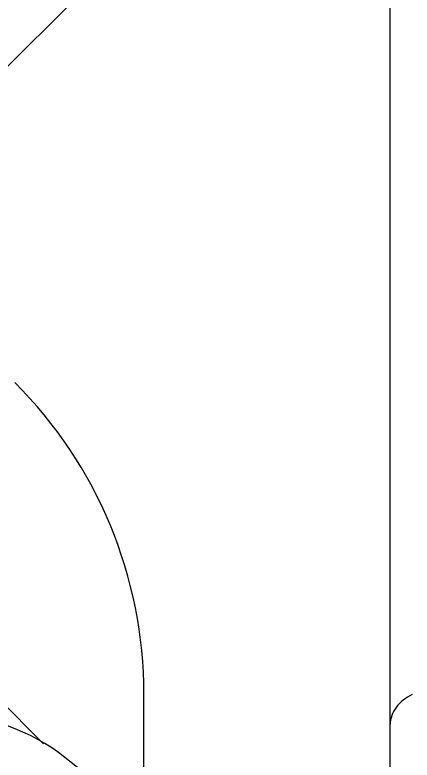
# Model space of a CAD drawing. Header units: inches. Extents: x -1293886 to -986005, y -15154 to 203628.
# Drawn here: x -1241679.4 to -1241587.3, y 86634.6 to 86807.4 of the extents above; entities that cross this region are included whole.
import ezdxf

# ---------------------------------------------------------------- set-up
doc = ezdxf.new("R2010")
doc.units = ezdxf.units.IN
doc.header["$LTSCALE"] = 100
doc.header["$MEASUREMENT"] = 0
doc.layers.add('W_DIM', color=4, linetype='Continuous')

# ---------------------------------------------------------------- blocks, each defined once
blk = doc.blocks.new('1111')
at = {"layer": 'W_DIM', "color": 7}
for p, q in [((-2281077.99, 1711095.34), (-2281077.99, 1712238.08)), ((-2281150.8, 1711312.22), (-2281168.87, 1711294.15)), ((-2281158.41, 1711139.1), (-2281302.62, 1711283.3)), ((-2281135.12, 1711107.82), (-2281135.13, 1711150.6))]:
    blk.add_line(p, q, dxfattribs=at)
for centre, radius, start, end in [((-2281237.37, 1711150.58), 102.24, 0.0086, 45), ((-2281184.54, 1711095.34), 51.12, 0, 135)]:
    blk.add_arc(centre, radius, start, end, dxfattribs=at)
blk.add_open_spline([(-2281072.92, 1711150.48), (-2281074.35, 1711149.77), (-2281076.85, 1711147.94), (-2281077.99, 1711144.94), (-2281077.99, 1711143.57)], degree=3, knots=[0, 0, 0, 0, 0.538137, 1, 1, 1, 1], dxfattribs=at)

msp = doc.modelspace()

# ---------------------------------------------------------------- block references
at = {"layer": 'W_DIM'}
msp.add_blockref('1111', (1039485.65, -1624500.72), dxfattribs=at)

doc.saveas('drawing.dxf')
